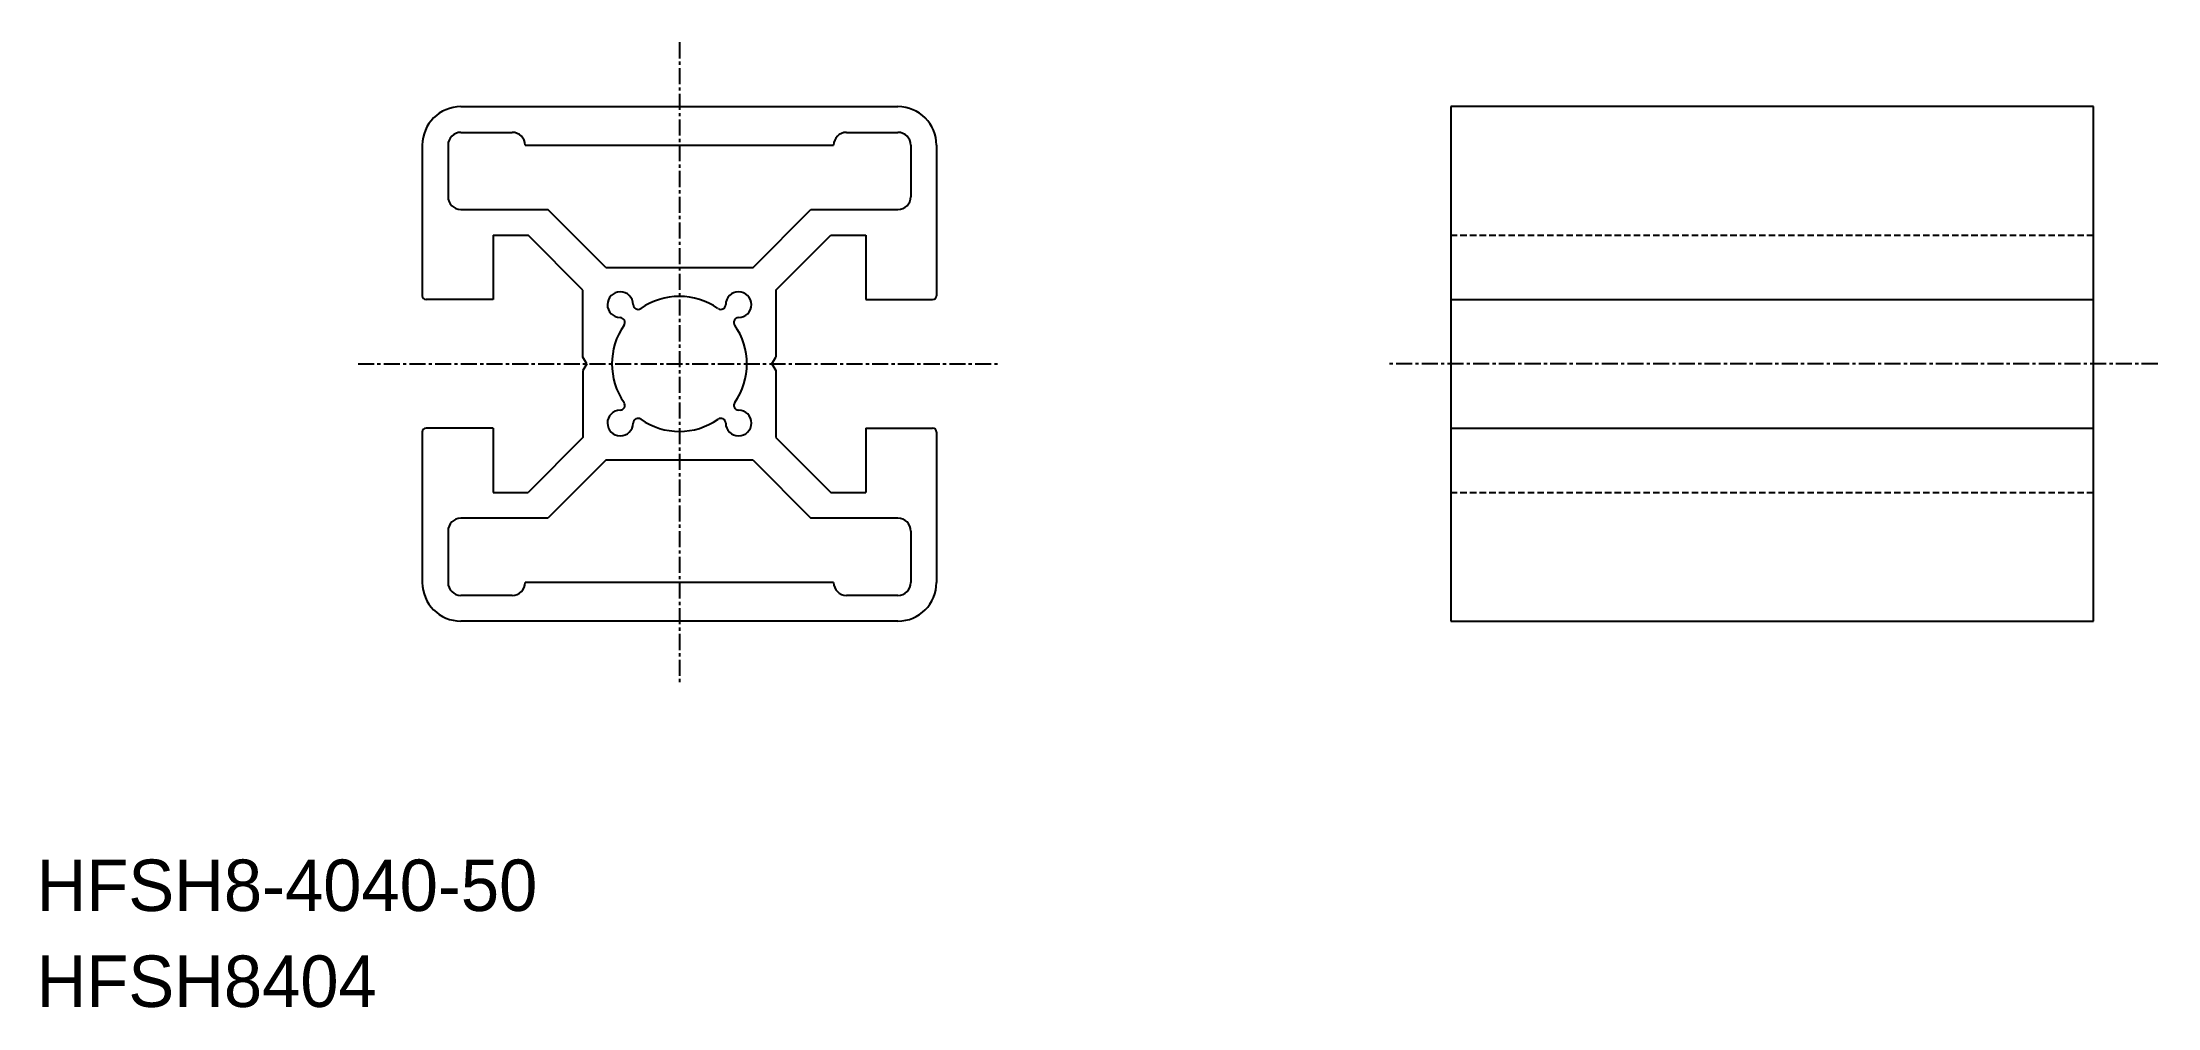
# Model space of a CAD drawing. Extents: x 0 to 165, y 0 to 75.
import ezdxf

# ---------------------------------------------------------------- set-up
doc = ezdxf.new("R2010")
doc.units = 0
doc.linetypes.add('CENTER', pattern=[2, 1.25, -0.25, 0.25, -0.25])
doc.linetypes.add('DASHED', pattern=[0.75, 0.5, -0.25])
doc.layers.get('0').update_dxf_attribs({"linetype": 'CONTINUOUS'})
doc.layers.add('CENTER', color=1, linetype='CENTER')

msp = doc.modelspace()

# ---------------------------------------------------------------- linework, layer by layer
at = {"color": 7, "linetype": 'CONTINUOUS'}
for p, q in [((33, 70), (67, 70)), ((160, 70), (110, 70)), ((110, 70), (110, 30)), ((160, 30), (160, 70)), ((33, 68), (37, 68)), ((63, 68), (67, 68)), ((30, 67), (30, 55.3)), ((32, 67), (32, 63)), ((38, 67), (62, 67)), ((68, 67), (68, 63)), ((70, 67), (70, 55.3)), ((33, 62), (39.77, 62)), ((44.27, 57.5), (39.77, 62)), ((55.73, 57.5), (60.23, 62)), ((60.23, 62), (67, 62)), ((35.5, 60), (35.5, 55)), ((35.5, 60), (38.23, 60)), ((42.5, 55.73), (38.23, 60)), ((57.5, 55.73), (61.77, 60)), ((61.77, 60), (64.5, 60)), ((64.5, 60), (64.5, 55)), ((44.27, 57.5), (55.73, 57.5)), ((35.5, 55), (30.3, 55)), ((42.5, 50.52), (42.5, 55.73)), ((57.5, 55.73), (57.5, 50.52)), ((64.5, 55), (69.7, 55)), ((110, 55), (160, 55)), ((42.8, 50), (42.5, 50.52)), ((42.8, 50), (42.5, 49.48)), ((42.5, 49.48), (42.5, 44.27)), ((57.2, 50), (57.5, 50.52)), ((57.2, 50), (57.5, 49.48)), ((57.5, 49.48), (57.5, 44.27)), ((30, 44.7), (30, 33)), ((35.5, 45), (30.3, 45)), ((35.5, 45), (35.5, 40)), ((64.5, 45), (64.5, 40)), ((64.5, 45), (69.7, 45)), ((70, 44.7), (70, 33)), ((110, 45), (160, 45)), ((42.5, 44.27), (38.23, 40)), ((57.5, 44.27), (61.77, 40)), ((44.27, 42.5), (39.77, 38)), ((55.73, 42.5), (44.27, 42.5)), ((55.73, 42.5), (60.23, 38)), ((35.5, 40), (38.23, 40)), ((61.77, 40), (64.5, 40)), ((39.77, 38), (33, 38)), ((67, 38), (60.23, 38)), ((32, 37), (32, 33)), ((68, 37), (68, 33)), ((62, 33), (38, 33)), ((37, 32), (33, 32)), ((67, 32), (63, 32)), ((67, 30), (33, 30)), ((110, 30), (160, 30))]:
    msp.add_line(p, q, dxfattribs=at)
at = {"color": 3, "linetype": 'DASHED'}
for p, q in [((110, 60), (160, 60)), ((110, 40), (160, 40))]:
    msp.add_line(p, q, dxfattribs=at)
at = {"color": 7, "linetype": 'CONTINUOUS'}
for centre, radius, start, end in [((33, 67), 3, 90, 180), ((67, 67), 3, 0, 90), ((33, 67), 1, 90, 180), ((37, 67), 1, 0, 90), ((63, 67), 1, 90, 180), ((67, 67), 1, 0, 90), ((33, 63), 1, 180, 270), ((67, 63), 1, 270, 0), ((30.3, 55.3), 0.3, 180, 270), ((45.4, 54.6), 1, 0.5512, 269.4344), ((46.78, 54.62), 0.381, 182.459, 303.8076), ((50, 50), 5.25, 55.1242, 124.9014), ((53.22, 54.62), 0.381, 235.8324, 357.5393), ((54.6, 54.6), 1, 270.5654, 179.4508), ((69.7, 55.3), 0.3, 270, 0), ((50, 50), 5.25, 145.1063, 214.8945), ((45.38, 53.22), 0.381, 326.086, 87.5779), ((54.62, 53.22), 0.381, 92.4223, 213.8863), ((50, 50), 5.25, 325.1042, 34.8957), ((45.4, 45.4), 1, 90.674, 359.4088), ((45.38, 46.78), 0.381, 272.1281, 33.9074), ((54.6, 45.4), 1, 180.5523, 89.4605), ((54.62, 46.78), 0.381, 146.1157, 267.5086), ((30.3, 44.7), 0.3, 90, 180), ((46.78, 45.38), 0.381, 56.0902, 177.647), ((50, 50), 5.25, 235.1059, 304.8924), ((53.22, 45.38), 0.381, 2.4583, 123.9315), ((69.7, 44.7), 0.3, 0, 90), ((33, 37), 1, 90, 180), ((67, 37), 1, 0, 90), ((33, 33), 3, 180, 270), ((33, 33), 1, 180, 270), ((37, 33), 1, 270, 360), ((63, 33), 1, 180, 270), ((67, 33), 1, 270, 0), ((67, 33), 3, 270, 0)]:
    msp.add_arc(centre, radius, start, end, dxfattribs=at)
at = {"layer": 'CENTER', "color": 1, "linetype": 'CENTER'}
for p, q in [((50, 75), (50, 25)), ((25, 50), (75, 50)), ((165, 50), (105, 50))]:
    msp.add_line(p, q, dxfattribs=at)

# ---------------------------------------------------------------- texts
at = {"color": 7, "linetype": 'CONTINUOUS'}
for s, p in [('HFSH8-4040-50', (0, 7.46)), ('HFSH8404', (0, 0))]:
    msp.add_text(s, height=4, dxfattribs=at).set_placement(p)

doc.saveas('drawing.dxf')
